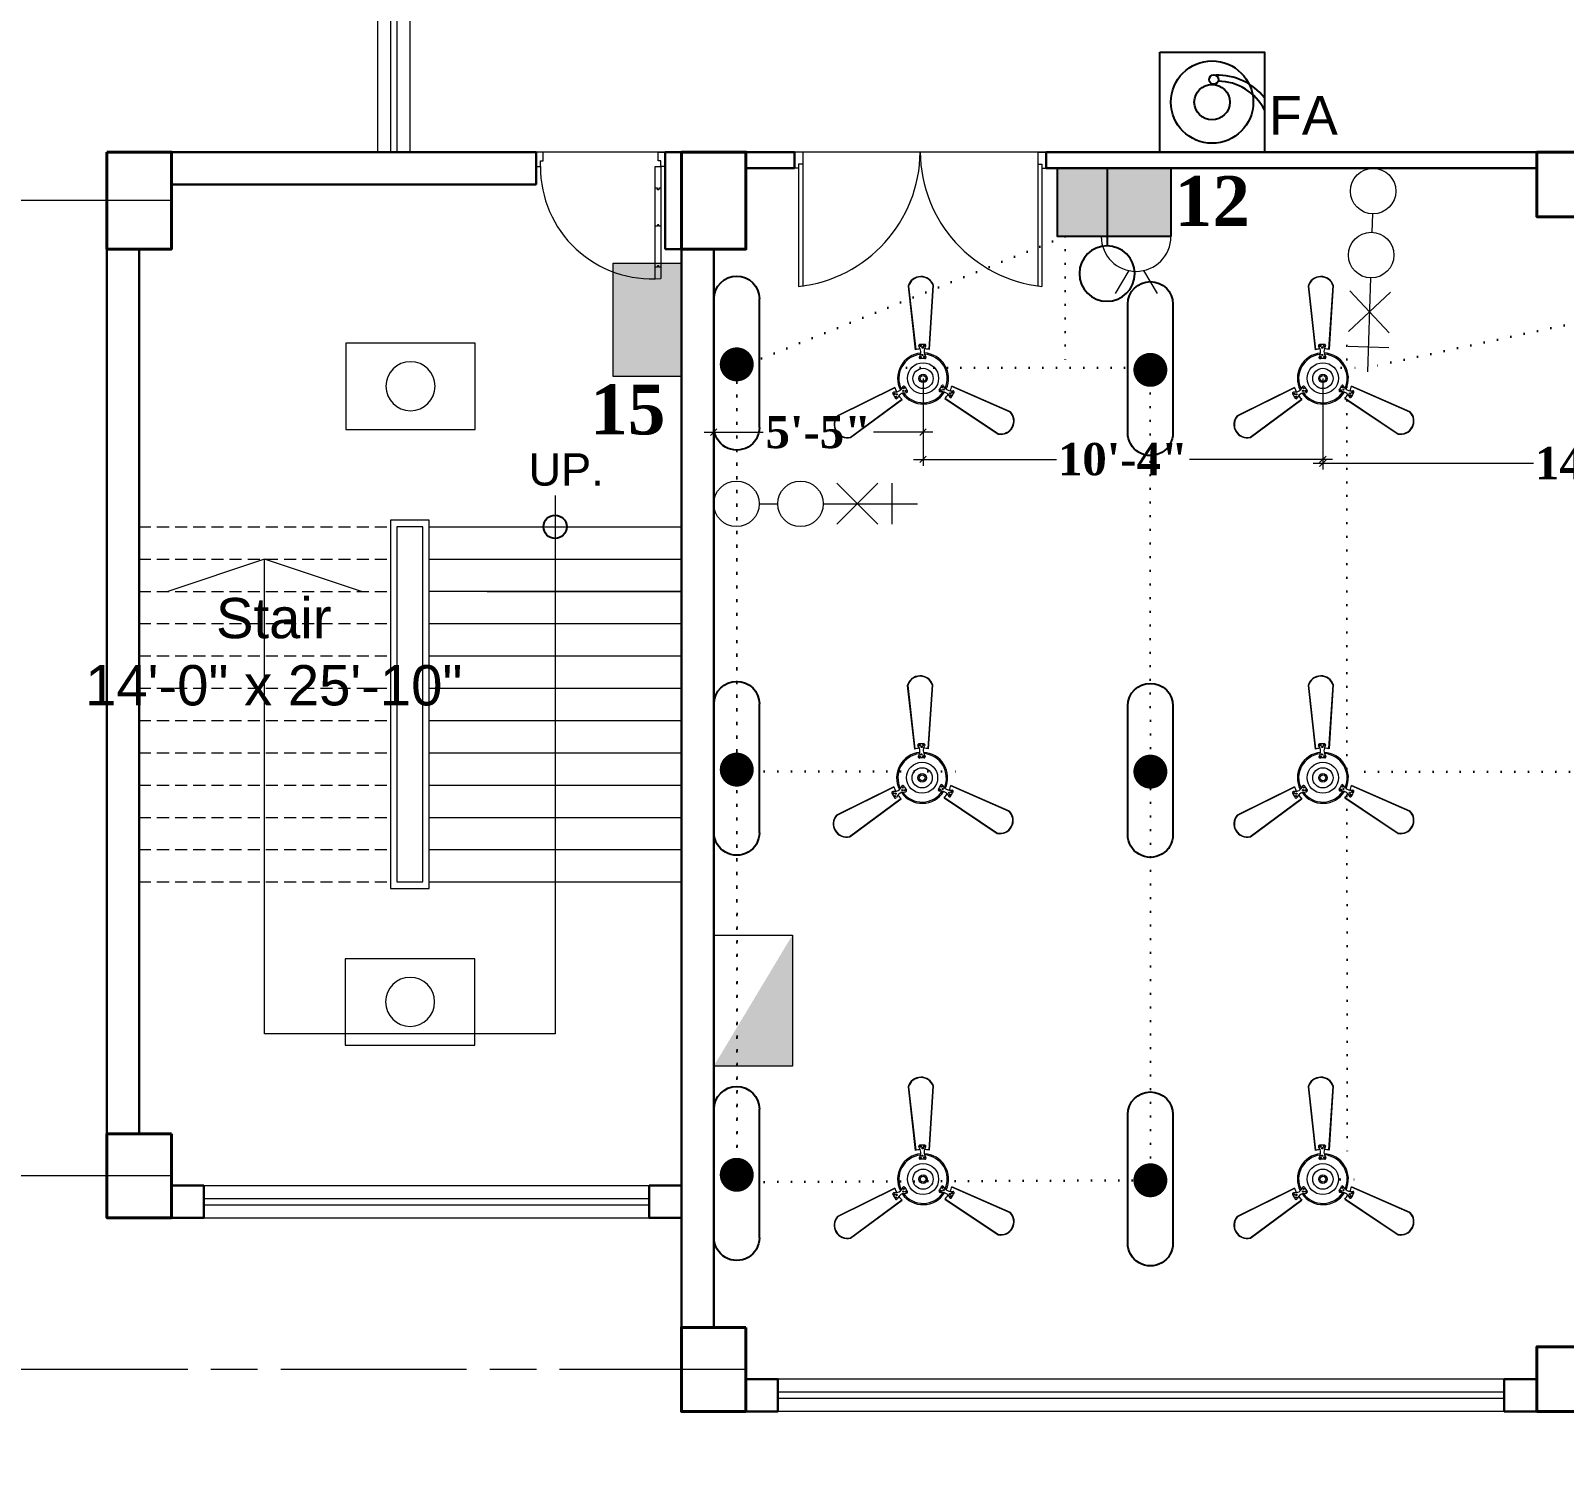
# Model space of a CAD drawing. Header units: inches. Extents: x -12 to 20935469, y -1604 to 24729220.
# Drawn here: x 20824020.3 to 20824495.4, y 24647415.9 to 24647863.6 of the extents above; entities that cross this region are included whole.
import ezdxf

# ---------------------------------------------------------------- set-up
doc = ezdxf.new("R2010")
doc.units = ezdxf.units.IN
doc.header["$LTSCALE"] = 0.03
doc.header["$MEASUREMENT"] = 0
doc.header["$PDMODE"] = 32
doc.header["$PDSIZE"] = 15
for name, pattern in [('ACAD_ISO02W100', [15, 12, -3]), ('ACAD_ISO08W100', [36, 24, -3, 6, -3]), ('DASHED2', [0.375, 0.25, -0.125]), ('DOT', [0.25, 0, -0.25])]:
    doc.linetypes.add(name, pattern=pattern)
for name, color, linetype, lineweight in [('0-elect.fixture-3 fan', 200, 'Continuous', 20), ('2', 7, 'Continuous', 9), ('CL BOX', 90, 'ACAD_ISO02W100', 0), ('column', 1, 'Continuous', 40), ('Dimiention', 75, 'Continuous', 18), ('Door', 7, 'Continuous', 18), ('E-CF', 4, 'Continuous', 30), ('Gas', 21, 'Continuous', 5), ('Grid Line', 252, 'Continuous', 18), ('line', 7, 'Continuous', 9), ('Main Wall', 7, 'Continuous', 30), ('RAIL', 23, 'Continuous', 13), ('STAIR', 46, 'Continuous', 15), ('wind.', 150, 'Continuous', 20)]:
    doc.layers.add(name, color=color, linetype=linetype, lineweight=lineweight)
for name, color, linetype in [('DIM TEXT 2025', 7, 'Continuous'), ('fire alarm', 10, 'Continuous'), ('H', 154, 'Continuous'), ('QP TEX', 7, 'Continuous'), ('SB TEXT', 215, 'DOT'), ('TEXT', 7, 'Continuous'), ('w', 188, 'DOT')]:
    doc.layers.add(name, color=color, linetype=linetype)
doc.styles.add('2', font='swisscl.ttf')
doc.styles.add('RomanS', font='arial.ttf', dxfattribs={"height": 12})
doc.styles.get("Standard").update_dxf_attribs({"font": 'timesbd.ttf'})
doc.dimstyles.new('arch grid', dxfattribs={"dimtxt": 250, "dimasz": 100, "dimexe": 10, "dimexo": 10, "dimgap": 0.09, "dimtad": 0, "dimdec": 0, "dimzin": 0, "dimdsep": 46, "dimtxsty": 'Standard', "dimblk": 'DOT', "dimcen": 50, "dimdle": 50, "dimclrd": 256, "dimclre": 256, "dimadec": 0, "dimazin": 0, "dimtfac": 1, "dimtdec": 0, "dimtofl": 0, "dimtmove": 0, "dimatfit": 3, "dimldrblk": 'DOT', "dimfxl": 200, "dimfxlon": 1, "dimtolj": 1, "dimtzin": 0, "dimlwd": -1, "dimlwe": -1, "dimarcsym": 1})
doc.dimstyles.new('Standard 8', dxfattribs={"dimtxt": 7, "dimasz": 2, "dimexe": 2, "dimexo": 2, "dimgap": 2, "dimtad": 0, "dimdec": 0, "dimzin": 3, "dimdsep": 46, "dimlunit": 4, "dimtxsty": 'Standard', "dimblk": 'OBLIQUE', "dimcen": 3, "dimdle": 3, "dimclrd": 256, "dimclre": 256, "dimclrt": 256, "dimadec": 0, "dimazin": 0, "dimtfac": 1, "dimtdec": 0, "dimtix": 1, "dimtofl": 0, "dimtmove": 0, "dimatfit": 0, "dimldrblk": 'OBLIQUE', "dimfxl": 1, "dimtolj": 1, "dimtzin": 0, "dimlwd": -1, "dimlwe": -1, "dimarcsym": 0})

# ---------------------------------------------------------------- blocks, each defined once
blk = doc.blocks.new('Door_45')
at = {"layer": 'Door'}
for p, q in [((1.5, 4.97), (1.5, 43.97)), ((3.5, 44.03), (3.5, 4.97)), ((1.5, 40.03), (2.25, 40.03)), ((2.25, 40.03), (2.25, 39.53)), ((2.25, 39.53), (2.75, 39.53)), ((2.75, 39.53), (2.75, 40.03)), ((2.75, 40.03), (3.5, 40.03)), ((1.5, 25.77), (2.25, 25.77)), ((2.25, 25.77), (2.25, 25.27)), ((2.25, 25.27), (2.75, 25.27)), ((2.75, 25.77), (3.5, 25.77)), ((2.75, 25.27), (2.75, 25.77)), ((1.5, 12.57), (2.25, 12.57)), ((2.25, 12.57), (2.25, 13.07)), ((2.25, 13.07), (2.75, 13.07)), ((2.75, 13.07), (2.75, 12.57)), ((2.75, 12.57), (3.5, 12.57)), ((0, -0.03), (0, 4.97)), ((0, 4.97), (1.5, 4.97)), ((3.5, 4.97), (1.5, 4.97)), ((1.5, 4.97), (1.5, 2.97)), ((1.5, 2.97), (2.5, 2.97)), ((2.5, 2.97), (2.5, -0.03)), ((42.5, 3), (42.5, -0.03)), ((43.5, 3), (42.5, 3)), ((45, 5), (43.5, 5)), ((43.5, 5), (43.5, 3)), ((45, -0.03), (45, 5)), ((2.5, -0.03), (0, -0.03)), ((42.5, -0.03), (45, -0.03))]:
    blk.add_line(p, q, dxfattribs=at)
blk.add_arc((4.66, 5.26), 38.84, 359.6233, 94.6685, dxfattribs=at)
blk = doc.blocks.new('GGGFGFG')
at = {"layer": 'line', "color": 4, "ltscale": 50}
for p, q in [((7356688.2, 3293208.1), (7357003, 3293208.1)), ((7356688.2, 3292998.4), (7356688.2, 3293208.1)), ((7357003, 3293208.1), (7357003, 3292998.4)), ((7357003, 3292998.4), (7356688.2, 3292998.4))]:
    blk.add_line(p, q, dxfattribs=at)
blk.add_circle((7356845.6, 3293103.2), 59.6, dxfattribs=at)
blk = doc.blocks.new('JUJUJUKIII')
at = {"layer": 'H', "ltscale": 50, "true_color": 0x999999, "transparency": 33554556}
h = blk.add_hatch(color=253, dxfattribs=at)
h.dxf.hatch_style = 1
h.paths.add_polyline_path([(7363219.9, 3291034.2), (7363425.7, 3291034.2), (7363425.7, 3291376.7), (7363219.9, 3291376.7)])
at = {"layer": 'Dimiention', "color": 4, "ltscale": 50}
blk.add_lwpolyline([(7363219.9, 3291034.2), (7363425.7, 3291034.2), (7363425.7, 3291376.7), (7363219.9, 3291376.7)], close=True, dxfattribs=at)
blk = doc.blocks.new('E-CF')
at = {"layer": '0-elect.fixture-3 fan', "color": 230, "linetype": 'ByBlock', "lineweight": 13, "ltscale": 5}
for p, q in [((-1.45, 6.53), (-2.38, 20.87)), ((-1.35, 6.55), (-2.29, 20.85)), ((3.24, 20.73), (1.65, 6.48)), ((3.34, 20.73), (1.74, 6.45)), ((-19.63, -7.46), (-6.46, -1.71)), ((-19.57, -7.54), (-6.43, -1.8)), ((6.34, -2.1), (19.2, -8.44)), ((6.37, -2.01), (19.25, -8.36)), ((-4.99, -4.44), (-16.92, -12.4)), ((-4.93, -4.51), (-16.88, -12.49)), ((16.28, -13.26), (4.71, -4.73)), ((16.32, -13.17), (4.78, -4.66))]:
    blk.add_line(p, q, dxfattribs=at)
at = {"layer": '0-elect.fixture-3 fan', "color": 232, "linetype": 'ByBlock', "lineweight": 13, "ltscale": 5}
for p, q in [((-0.33, 6.68), (-0.62, 7.28)), ((-0.29, 7.46), (-0.15, 7.2)), ((-0.02, 6.87), (0.23, 7.01)), ((0.48, 7.43), (0.62, 7.18)), ((0.63, 6.66), (0.96, 7.25)), ((-0.35, 5.43), (-0.66, 4.81)), ((-0.35, 4.97), (-0.22, 4.72)), ((0.04, 5.2), (0.29, 5.33)), ((0.42, 4.9), (0.56, 4.65)), ((0.6, 5.41), (0.87, 4.78)), ((-6.08, -2.77), (-6.75, -2.79)), ((-6.68, -3.29), (-6.53, -3.05)), ((-5.94, -3.44), (-6.18, -3.29)), ((-4.99, -2.18), (-4.57, -1.62)), ((-4.52, -2.55), (-4.76, -2.41)), ((-4.53, -3.01), (-3.84, -2.97)), ((-4.46, -2.08), (-4.31, -1.83)), ((-4.13, -2.78), (-3.98, -2.54)), ((4.38, -3.22), (3.69, -3.14)), ((4.03, -2.81), (3.74, -2.8)), ((4.47, -2.17), (4.18, -2.17)), ((4.47, -2.63), (4.47, -2.91)), ((4.87, -2.41), (4.49, -1.83)), ((5.94, -3.05), (6.61, -3.1)), ((5.95, -3.42), (5.94, -3.7)), ((-6.31, -3.97), (-6.16, -3.73)), ((-5.62, -3.61), (-6, -4.17)), ((5.44, -3.87), (5.79, -4.45)), ((6.19, -4.13), (5.9, -4.12)), ((6.6, -3.47), (6.31, -3.46))]:
    blk.add_line(p, q, dxfattribs=at)
at = {"layer": '0-elect.fixture-3 fan', "color": 5, "lineweight": 13}
blk.add_line((0, 0), (0, 0), dxfattribs=at)
at = {"layer": '0-elect.fixture-3 fan', "color": 230, "linetype": 'ByBlock', "lineweight": 13, "ltscale": 5, "extrusion": (0, 0, -1)}
for centre, major_axis, start_param, end_param in [((0.46, 19.91), (-2.12, 2.12), 5.823867, 8.359631), ((0.46, 19.91), (-2.05, 2.05), 5.830329, 8.353169), ((0, 0), (-4.05, 4.05), 5.068563, 7.021343), ((0, 0), (-3.85, 3.85), 5.085186, 7.003917), ((0, 0), (4.72, 4.72), -1.003222, -0.833722), ((0, 0), (-4.05, 4.05), 0.879773, 2.832553), ((0, 0), (-3.85, 3.85), 0.896396, 2.815126), ((0, 0), (4.72, 4.72), -0.690743, -0.521244), ((0, 0), (-4.72, 4.72), 5.068843, 5.238343), ((0, 0), (4.05, 4.05), 1.403372, 3.356151), ((0, 0), (-3.85, 3.85), 2.990791, 4.909522), ((0, 0), (-4.72, 4.72), 2.66197, 2.831469), ((0, 0), (4.72, 4.72), 3.185569, 3.355068), ((0, 0), (4.72, 4.72), 1.403652, 1.573151), ((-17.47, -9.55), (-2.12, 2.12), 3.729471, 6.265236), ((-17.47, -9.55), (-2.05, 2.05), 3.735934, 6.258773), ((17, -10.35), (-2.12, 2.12), 1.635076, 4.170841), ((17, -10.35), (2.05, 2.05), 0.070743, 2.593582)]:
    blk.add_ellipse(centre, major_axis=major_axis, ratio=1, start_param=start_param, end_param=end_param, dxfattribs=at)
at = {"layer": '0-elect.fixture-3 fan', "color": 232, "linetype": 'ByBlock', "lineweight": 13, "ltscale": 5, "extrusion": (0, 0, -1)}
for centre, major_axis, start_param, end_param in [((-0.41, 7.39), (-0.169, 0.169), 5.038692, 7.013305), ((0, 0), (5.4, 5.4), -0.840677, -0.683789), ((-0.22, 7.33), (0.101, 0.101), 3.926991, 10.210176), ((0.11, 6.94), (0.101, 0.101), 3.926991, 10.210176), ((0.55, 7.31), (0.101, 0.101), 3.926991, 10.210176), ((0.75, 7.36), (-0.169, 0.169), 0.887007, 2.86162), ((-0.44, 4.71), (0.169, 0.169), 2.26283, 4.381754), ((-0.28, 4.84), (0.101, 0.101), 3.926991, 10.210176), ((0, 0), (3.17, 3.17), -0.878763, -0.645703), ((-2.18, 6.1), (-1.37, 1.37), 2.052913, 2.705807), ((0.17, 5.27), (0.101, 0.101), 3.926991, 10.210176), ((0.49, 4.78), (0.101, 0.101), 3.926991, 10.210176), ((2.58, 5.99), (1.46, 1.46), 3.643048, 4.257264), ((0.66, 4.68), (0.169, 0.169), 0.376965, 2.49589), ((-6.75, -3.02), (0.169, 0.169), 3.505001, 5.479614), ((0, 0), (-5.4, 5.4), 4.91891, 5.075797), ((-6.6, -3.17), (0.101, 0.101), 3.926991, 10.210176), ((-6.06, -3.36), (0.101, 0.101), 3.926991, 10.210176), ((-6.47, -0.75), (1.46, 1.46), 1.548653, 2.162869), ((-4.19, -4.93), (-1.37, 1.37), 6.241703, 6.894597), ((-4.64, -2.48), (-0.101, 0.101), 5.497787, 11.780972), ((-4.38, -1.76), (-0.169, 0.169), 6.136552, 8.255476), ((-4.38, -1.96), (-0.101, 0.101), 5.497787, 11.780972), ((-4.05, -2.66), (0.101, 0.101), 3.926991, 10.210176), ((0, 0), (-3.17, 3.17), 4.880824, 5.113884), ((-3.86, -2.73), (0.169, 0.169), 0.168435, 2.287359), ((3.72, -2.9), (0.169, 0.169), 2.471361, 4.590285), ((0, 0), (-3.17, 3.17), 2.786429, 3.019489), ((3.89, -2.81), (0.101, 0.101), 3.926991, 10.210176), ((4.29, -1.97), (-0.169, 0.169), 5.928021, 8.046946), ((4.33, -2.17), (0.101, 0.101), 3.926991, 10.210176), ((4.47, -2.77), (0.101, 0.101), 3.926991, 10.210176), ((3.89, -5.22), (-1.46, 1.46), 1.025054, 1.63927), ((6.36, -1.16), (1.37, 1.37), 2.576511, 3.229406), ((5.95, -3.56), (-0.101, 0.101), 5.497787, 11.780972), ((0, 0), (-5.4, 5.4), 2.824515, 2.981402), ((6.45, -3.47), (-0.101, 0.101), 5.497787, 11.780972), ((6.6, -3.33), (-0.169, 0.169), 0.849902, 2.824515), ((-6.19, -4.04), (0.169, 0.169), 1.373501, 3.348114), ((-6.24, -3.85), (0.101, 0.101), 3.926991, 10.210176), ((6, -4.32), (-0.169, 0.169), 2.981402, 4.956015), ((6.05, -4.13), (0.101, 0.101), 3.926991, 10.210176)]:
    blk.add_ellipse(centre, major_axis=major_axis, ratio=1, start_param=start_param, end_param=end_param, dxfattribs=at)
at = {"layer": '0-elect.fixture-3 fan', "linetype": 'ByBlock', "lineweight": 13, "ltscale": 5, "extrusion": (0, 0, -1)}
blk.add_ellipse((0.01, 0.03), major_axis=(-2.47, 2.47), ratio=1, start_param=5.497787, end_param=11.780972, dxfattribs=at)
at = {"layer": '0-elect.fixture-3 fan', "color": 200, "linetype": 'ByBlock', "lineweight": 13, "ltscale": 5, "extrusion": (0, 0, -1)}
blk.add_ellipse((0, 0), major_axis=(-1.61, 1.61), ratio=1, start_param=5.497787, end_param=11.780972, dxfattribs=at)
at = {"layer": '0-elect.fixture-3 fan', "color": 190, "linetype": 'ByBlock', "lineweight": 13, "ltscale": 5, "extrusion": (0, 0, -1)}
for major_axis, start_param, end_param in [((0.666, 0.666), 3.926991, 10.210176), ((-0.461, 0.461), 5.497787, 11.780972)]:
    blk.add_ellipse((0, 0), major_axis=major_axis, ratio=1, start_param=start_param, end_param=end_param, dxfattribs=at)
blk = doc.blocks.new('_Oblique')
at = {"color": 0, "linetype": 'ByBlock', "lineweight": -2}
blk.add_line((-0.5, -0.5), (0.5, 0.5), dxfattribs=at)
blk = doc.blocks.new('*D292')
at = {"layer": 'Defpoints', "color": 0, "transparency": 16777216}
for p in [(20824231.87, 24647755.93), (20824296.72, 24647755.93), (20824231.87, 24647739.28)]:
    blk.add_point(p, dxfattribs=at)
at = {"layer": 'DIM TEXT 2025', "lineweight": 0, "transparency": 16777216}
for p, q in [((20824231.87, 24647755.93), (20824231.87, 24647737.28)), ((20824296.72, 24647755.93), (20824296.72, 24647737.28)), ((20824228.87, 24647739.28), (20824247.18, 24647739.28)), ((20824299.72, 24647739.28), (20824281.41, 24647739.28))]:
    blk.add_line(p, q, dxfattribs=at)
at = {"layer": 'DIM TEXT 2025', "lineweight": 0, "transparency": 16777216, "xscale": 2, "yscale": 2, "zscale": 2, "rotation": 180}
blk.add_blockref('_Oblique', (20824231.87, 24647739.28), dxfattribs=at)
at = {"layer": 'DIM TEXT 2025', "lineweight": 0, "transparency": 16777216, "xscale": 2, "yscale": 2, "zscale": 2}
blk.add_blockref('_Oblique', (20824296.72, 24647739.28), dxfattribs=at)
at = {"layer": 'DIM TEXT 2025', "lineweight": 0, "transparency": 16777216, "insert": (20824264.29, 24647739.28), "char_height": 10, "attachment_point": 5}
blk.add_mtext('\\A1;5\'-5"', dxfattribs=at)
blk = doc.blocks.new('*D308')
at = {"layer": 'Defpoints', "color": 0, "transparency": 16777216}
for p in [(20824296.72, 24647755.93), (20824420.57, 24647755.93), (20824420.57, 24647730.88)]:
    blk.add_point(p, dxfattribs=at)
at = {"layer": 'DIM TEXT 2025', "lineweight": 0, "transparency": 16777216}
for p, q in [((20824296.72, 24647755.93), (20824296.72, 24647728.88)), ((20824420.57, 24647755.93), (20824420.57, 24647728.88)), ((20824293.72, 24647730.88), (20824338.07, 24647730.88)), ((20824423.57, 24647730.88), (20824379.22, 24647730.88))]:
    blk.add_line(p, q, dxfattribs=at)
at = {"layer": 'DIM TEXT 2025', "lineweight": 0, "transparency": 16777216, "xscale": 2, "yscale": 2, "zscale": 2, "rotation": 180}
blk.add_blockref('_Oblique', (20824296.72, 24647730.88), dxfattribs=at)
at = {"layer": 'DIM TEXT 2025', "lineweight": 0, "transparency": 16777216, "xscale": 2, "yscale": 2, "zscale": 2}
blk.add_blockref('_Oblique', (20824420.57, 24647730.88), dxfattribs=at)
at = {"layer": 'DIM TEXT 2025', "lineweight": 0, "transparency": 16777216, "insert": (20824358.65, 24647730.88), "char_height": 10, "attachment_point": 5}
blk.add_mtext('\\A1;10\'-4"', dxfattribs=at)
blk = doc.blocks.new('*D309')
at = {"layer": 'Defpoints', "color": 0, "transparency": 16777216}
for p in [(20824420.57, 24647755.93), (20824592.22, 24647755.93), (20824592.22, 24647729.71)]:
    blk.add_point(p, dxfattribs=at)
at = {"layer": 'DIM TEXT 2025', "lineweight": 0, "transparency": 16777216}
for p, q in [((20824420.57, 24647755.93), (20824420.57, 24647727.71)), ((20824592.22, 24647755.93), (20824592.22, 24647727.71)), ((20824417.57, 24647729.71), (20824485.82, 24647729.71)), ((20824595.22, 24647729.71), (20824526.97, 24647729.71))]:
    blk.add_line(p, q, dxfattribs=at)
at = {"layer": 'DIM TEXT 2025', "lineweight": 0, "transparency": 16777216, "xscale": 2, "yscale": 2, "zscale": 2, "rotation": 180}
blk.add_blockref('_Oblique', (20824420.57, 24647729.71), dxfattribs=at)
at = {"layer": 'DIM TEXT 2025', "lineweight": 0, "transparency": 16777216, "xscale": 2, "yscale": 2, "zscale": 2}
blk.add_blockref('_Oblique', (20824592.22, 24647729.71), dxfattribs=at)
at = {"layer": 'DIM TEXT 2025', "lineweight": 0, "transparency": 16777216, "insert": (20824506.4, 24647729.71), "char_height": 10, "attachment_point": 5}
blk.add_mtext('\\A1;14\'-4"', dxfattribs=at)
blk = doc.blocks.new('U7TYT')
at = {"layer": 'Dimiention', "ltscale": 50, "transparency": 33554590}
h = blk.add_hatch(color=253, dxfattribs=at)
h.dxf.hatch_style = 1
h.paths.add_polyline_path([(7347319.5, 3290479.6), (7346977, 3290273.9), (7347319.5, 3290273.9)])
at = {"layer": 'Dimiention', "color": 4, "ltscale": 50}
blk.add_lwpolyline([(7347319.5, 3290273.9), (7347319.5, 3290479.6), (7346977, 3290479.6), (7346977, 3290273.9)], close=True, dxfattribs=at)
blk = doc.blocks.new('gy')
at = {"layer": 'Dimiention', "color": 18, "ltscale": 50, "true_color": 0x000000}
for p, q in [((3543686.26, 5183217.13), (3543686.26, 5183211.14)), ((3543688.4, 5183217.13), (3543694.39, 5183211.14)), ((3543694.39, 5183217.13), (3543688.4, 5183211.14)), ((3543696.38, 5183214.14), (3543682.58, 5183214.14)), ((3543705.77, 5183214.14), (3543703.06, 5183214.14))]:
    blk.add_line(p, q, dxfattribs=at)
for centre in [(3543699.72, 5183214.14), (3543709.11, 5183214.14)]:
    blk.add_circle(centre, 3.34, dxfattribs=at)
blk = doc.blocks.new('FDDF')
at = {"layer": 'line', "color": 6, "linetype": 'Continuous', "lineweight": 25, "ltscale": 50}
for p, q in [((7351582.6, 3307777.3), (7351582.6, 3307351.8)), ((7351732.3, 3307777.3), (7351732.3, 3307351.8))]:
    blk.add_line(p, q, dxfattribs=at)
at = {"layer": 'line', "color": 6, "linetype": 'Continuous', "lineweight": 40, "ltscale": 50, "const_width": 56.1}
blk.add_lwpolyline([(7351657.4, 3307596.9, 1), (7351657.4, 3307540.8, 1)], format="xyb", close=True, dxfattribs=at)
at = {"layer": 'line', "color": 6, "linetype": 'Continuous', "lineweight": 25, "ltscale": 50}
for centre, start, end in [((7351657.4, 3307777.3), 0, 180), ((7351657.4, 3307351.8), 180, 0)]:
    blk.add_arc(centre, 74.8, start, end, dxfattribs=at)
blk = doc.blocks.new('bulb')
at = {"layer": 'line', "color": 4, "lineweight": 25, "ltscale": 50}
for p, q in [((20823168.7, 24658803.9), (20823168.7, 24658777.61)), ((20823168.7, 24658790.76), (20823209.88, 24658790.76))]:
    blk.add_line(p, q, dxfattribs=at)
blk.add_circle((20823224.56, 24658790.76), 14.68, dxfattribs=at)
blk = doc.blocks.new('fgftrfteter')
at = {"layer": 'Dimiention', "color": 4, "ltscale": 50}
for p, q in [((4580894.6, 2288122.5), (4580807.5, 2288269.4)), ((4580988.8, 2288122.5), (4581075.8, 2288269.4)), ((4580719.7, 2287905.6), (4581163.6, 2287905.6))]:
    blk.add_line(p, q, dxfattribs=at)
blk.add_arc((4580941.7, 2287905.6), 221.9, 0, 180, dxfattribs=at)
blk = doc.blocks.new('2PIN')
at = {"layer": 'H', "true_color": 0x000000, "transparency": 33554567}
h = blk.add_hatch(color=18, dxfattribs=at)
h.dxf.hatch_style = 1
h.paths.add_polyline_path([(20823026.99, 24658981.16), (20822972.29, 24658981.16), (20822972.29, 24658948.3), (20823026.99, 24658948.3)])
blk.add_lwpolyline([(20822972.29, 24658981.16), (20823026.99, 24658981.16), (20823026.99, 24658948.3), (20822972.29, 24658948.3)], close=True)
at = {"layer": '2', "color": 6, "lineweight": 25, "transparency": 33554648, "xscale": 0.07559514081214198, "yscale": 0.07559514081214198, "zscale": 0.07559514081214198}
blk.add_blockref('fgftrfteter', (20476692.14, 24486026.62), dxfattribs=at)
blk = doc.blocks.new('GRID')
at = {"layer": 'Grid Line', "color": 252, "linetype": 'ACAD_ISO08W100', "lineweight": 9, "ltscale": 80, "true_color": 0x939598}
for p, q in [((20820154.14, 24638861.47), (20819943.28, 24638861.47)), ((20820154.28, 24638559.44), (20819943.28, 24638559.44)), ((20820332.25, 24638499.48), (20819943.28, 24638499.48))]:
    blk.add_line(p, q, dxfattribs=at)
blk = doc.blocks.new('fire alrm')
at = {"layer": 'fire alarm'}
blk.add_lwpolyline([(20824372.37, 24663295.02), (20824404.8, 24663295.02), (20824404.8, 24663264.04), (20824372.37, 24663264.04)], close=True, dxfattribs=at)
at = {"layer": 'fire alarm', "ltscale": 50}
for centre, radius in [((20824388.59, 24663279.53), 12.75), ((20824388.58, 24663279.53), 5.49)]:
    blk.add_circle(centre, radius, dxfattribs=at)
at = {"layer": 'fire alarm'}
blk.add_circle((20824389.11, 24663286.53), 1.46, dxfattribs=at)
for centre, radius, start, end in [((20824390.38, 24663269.56), 18.31, 38.0837, 92.1028), ((20824390.4, 24663269.89), 16.11, 26.6159, 89.7)]:
    blk.add_arc(centre, radius, start, end, dxfattribs=at)
at = {"insert": (20824406.14, 24663281.42), "char_height": 12, "attachment_point": 1, "style": 'RomanS'}
blk.add_mtext_dynamic_manual_height_columns('FA', width=21.6697, gutter_width=60, heights=[0], dxfattribs=at)
blk = doc.blocks.new('*D363')
at = {"ltscale": 50, "transparency": 16777216}
for p, q in [((3479.24, 24649574.13), (3479.24, 24649400.75)), ((3479.42, 24649524.13), (3469.24, 24649524.13)), ((3479.42, 24649400.75), (3469.24, 24649400.75)), ((3479.24, 24649400.75), (3479.24, 8350.74))]:
    blk.add_line(p, q, dxfattribs=at)
at = {"layer": 'Defpoints', "color": 0, "ltscale": 50, "transparency": 16777216}
for p in [(20846678.15, 24649524.13), (3479.24, 24649400.75), (20846678.15, 24649400.75)]:
    blk.add_point(p, dxfattribs=at)
at = {"ltscale": 50, "transparency": 16777216, "xscale": 100, "yscale": 100, "zscale": 100}
for p, rotation in [((3479.24, 24649524.13), 90), ((3479.24, 24649400.75), 270)]:
    blk.add_blockref('_Oblique', p, dxfattribs=dict(at, rotation=rotation))
at = {"color": 0, "ltscale": 50, "transparency": 16777216, "insert": (3479.24, 3397.61), "char_height": 250, "attachment_point": 5, "rotation": 90}
blk.add_mtext('\\A1;{\\H8.57143x;300mm}', dxfattribs=at)
blk = doc.blocks.new('_Dot')
at = {"color": 0, "linetype": 'ByBlock', "lineweight": -2}
blk.add_line((-0.5, 0), (-1, 0), dxfattribs=at)
at = {"color": 0, "linetype": 'ByBlock', "const_width": 0.5}
blk.add_lwpolyline([(-0.25, 0, 1), (0.25, 0, 1)], format="xyb", close=True, dxfattribs=at)

msp = doc.modelspace()

# ---------------------------------------------------------------- linework, layer by layer
msp.add_circle((20824182.74, 24647710), 3.61)
at = {"layer": 'column', "lineweight": 40, "ltscale": 20}
for points in [[(20824043.9, 24647826.02), (20824063.9, 24647826.02), (20824063.9, 24647796.02), (20824043.9, 24647796.02)], [(20824221.87, 24647826.02), (20824241.87, 24647826.02), (20824241.87, 24647796.02), (20824221.87, 24647796.02)], [(20824486.87, 24647826.02), (20824486.87, 24647806.02), (20824516.87, 24647806.02), (20824516.87, 24647826.02)], [(20824063.9, 24647521.99), (20824043.9, 24647521.99), (20824043.9, 24647495.99), (20824063.9, 24647495.99)], [(20824241.87, 24647462.03), (20824221.87, 24647462.03), (20824221.87, 24647436.03), (20824241.87, 24647436.03)], [(20824516.87, 24647436.03), (20824516.87, 24647456.03), (20824486.87, 24647456.03), (20824486.87, 24647436.03)]]:
    msp.add_lwpolyline(points, close=True, dxfattribs=at)
at = {"layer": 'Door'}
for p, q in [((20824259.45, 24647826.02), (20824256.85, 24647826.02)), ((20824259.45, 24647826.02), (20824259.45, 24647784.45)), ((20824332.25, 24647826.02), (20824332.25, 24647784.45)), ((20824332.25, 24647826.02), (20824334.85, 24647826.02)), ((20824258.15, 24647822.31), (20824258.15, 24647784.42)), ((20824259.45, 24647822.31), (20824258.15, 24647822.31)), ((20824332.25, 24647822.31), (20824333.55, 24647822.31)), ((20824333.55, 24647822.31), (20824333.55, 24647784.42)), ((20824258.15, 24647821.01), (20824256.85, 24647821.01)), ((20824333.55, 24647821.01), (20824334.85, 24647821.01))]:
    msp.add_line(p, q, dxfattribs=at)
for centre, start, end in [((20824253.56, 24647826.46), 276.2217, 359.4094), ((20824338.13, 24647826.46), 180.5906, 263.7783)]:
    msp.add_arc(centre, 42.28, start, end, dxfattribs=at)
at = {"layer": 'Gas', "color": 0, "lineweight": 5}
for points in [[(20824143.75, 24647712), (20824131.75, 24647712), (20824131.75, 24647598), (20824143.75, 24647598)], [(20824141.75, 24647710), (20824133.75, 24647710), (20824133.75, 24647600), (20824141.75, 24647600)]]:
    msp.add_lwpolyline(points, close=True, dxfattribs=at)
at = {"layer": 'Main Wall', "lineweight": 30}
for p, q in [((20824176.87, 24647826.02), (20824063.9, 24647826.02)), ((20824176.87, 24647826.02), (20824176.87, 24647816.02)), ((20824221.87, 24647826), (20824216.87, 24647826)), ((20824216.87, 24647826), (20824216.87, 24647796.02)), ((20824231.87, 24647826), (20824221.87, 24647826)), ((20824241.87, 24647826.02), (20824256.85, 24647826.02)), ((20824256.85, 24647821.02), (20824256.85, 24647826.02)), ((20824334.85, 24647826.02), (20824486.87, 24647826.02)), ((20824334.85, 24647821.02), (20824334.85, 24647826.02)), ((20824256.85, 24647821.02), (20824241.87, 24647821.02)), ((20824486.87, 24647821.01), (20824334.85, 24647821.02)), ((20824176.87, 24647816.02), (20824063.9, 24647816.02)), ((20824043.9, 24647796.02), (20824043.9, 24647521.99)), ((20824053.9, 24647796.02), (20824053.9, 24647521.99)), ((20824216.87, 24647796.02), (20824221.87, 24647796.02)), ((20824221.87, 24647462.03), (20824221.87, 24647796.03)), ((20824231.87, 24647462.03), (20824231.87, 24647796.03))]:
    msp.add_line(p, q, dxfattribs=at)
at = {"layer": 'Main Wall'}
for points in [[(20824063.9, 24647505.99), (20824073.9, 24647505.99), (20824073.9, 24647496), (20824063.9, 24647496)], [(20824211.87, 24647505.99), (20824221.87, 24647505.99), (20824221.87, 24647496), (20824211.87, 24647496)]]:
    msp.add_lwpolyline(points, close=True, dxfattribs=at)
at = {"layer": 'Main Wall', "lineweight": 30}
for points in [[(20824241.75, 24647436.03), (20824251.75, 24647436.03), (20824251.75, 24647446.03), (20824241.75, 24647446.03)], [(20824486.75, 24647436.03), (20824476.75, 24647436.03), (20824476.75, 24647446.03), (20824486.75, 24647446.03)]]:
    msp.add_lwpolyline(points, dxfattribs=at)
at = {"layer": 'RAIL', "lineweight": 9}
for p, q in [((20824182.74, 24647719.73), (20824182.74, 24647553)), ((20824092.75, 24647700), (20824062.75, 24647690)), ((20824092.75, 24647553), (20824092.75, 24647700)), ((20824122.75, 24647690), (20824092.75, 24647700)), ((20824221.75, 24647690), (20824143.75, 24647690)), ((20824182.74, 24647553), (20824092.75, 24647553))]:
    msp.add_line(p, q, dxfattribs=at)
at = {"layer": 'STAIR', "color": 32, "linetype": 'DASHED2', "lineweight": 5, "ltscale": 500}
for p, q in [((20824053.78, 24647710), (20824131.75, 24647710)), ((20824053.78, 24647700), (20824131.75, 24647700)), ((20824053.78, 24647690), (20824131.75, 24647690)), ((20824053.78, 24647680), (20824131.75, 24647680)), ((20824053.78, 24647670), (20824131.75, 24647670)), ((20824053.78, 24647660), (20824131.75, 24647660)), ((20824053.78, 24647650), (20824131.75, 24647650)), ((20824053.78, 24647640), (20824131.75, 24647640)), ((20824053.78, 24647630), (20824131.75, 24647630)), ((20824053.78, 24647620), (20824131.75, 24647620)), ((20824053.78, 24647610), (20824131.75, 24647610)), ((20824053.78, 24647600), (20824131.75, 24647600))]:
    msp.add_line(p, q, dxfattribs=at)
at = {"layer": 'STAIR', "color": 32, "lineweight": 5}
for p, q in [((20824143.75, 24647710), (20824221.75, 24647710)), ((20824143.75, 24647700), (20824221.75, 24647700)), ((20824161.75, 24647690), (20824221.75, 24647690)), ((20824143.75, 24647680), (20824221.75, 24647680)), ((20824143.75, 24647670), (20824221.75, 24647670)), ((20824143.75, 24647660), (20824221.75, 24647660)), ((20824143.75, 24647650), (20824221.75, 24647650)), ((20824143.75, 24647640), (20824221.75, 24647640)), ((20824143.75, 24647630), (20824221.75, 24647630)), ((20824143.75, 24647620), (20824221.75, 24647620)), ((20824143.75, 24647610), (20824221.75, 24647610)), ((20824143.75, 24647600), (20824221.75, 24647600))]:
    msp.add_line(p, q, dxfattribs=at)
at = {"layer": 'w', "linetype": 'DOT', "lineweight": 30, "ltscale": 550, "transparency": 33554661}
for p, q in [((20824340.75, 24647799.89), (20824239.07, 24647759.06)), ((20824340.75, 24647799.89), (20824340.75, 24647759.27)), ((20824623.38, 24647799.88), (20824435.41, 24647759.49)), ((20824427.96, 24647766.01), (20824428.08, 24647514.87)), ((20824367.07, 24647759.73), (20824367.19, 24647508.59)), ((20824239.01, 24647759.27), (20824246.08, 24647759.27)), ((20824239.01, 24647759.12), (20824239.13, 24647507.98)), ((20824239.01, 24647758.75), (20824239.03, 24647510.81)), ((20824291.57, 24647759.27), (20824374.14, 24647759.27)), ((20824426.24, 24647759.27), (20824434.14, 24647759.27)), ((20824239.07, 24647634.16), (20824307.48, 24647634.16)), ((20824360.12, 24647634.16), (20824367.19, 24647634.16)), ((20824433.57, 24647634.13), (20824600.85, 24647634.13)), ((20824239.02, 24647507.02), (20824374.14, 24647507.64)), ((20824425.97, 24647507.88), (20824434.14, 24647507.92))]:
    msp.add_line(p, q, dxfattribs=at)
at = {"layer": 'wind.'}
for p, q in [((20824127.87, 24647826.16), (20824127.87, 24647946.34)), ((20824131.87, 24647826.16), (20824131.87, 24647946.34)), ((20824133.87, 24647826.16), (20824133.87, 24647946.34)), ((20824137.87, 24647826.16), (20824137.87, 24647946.34))]:
    msp.add_line(p, q, dxfattribs=at)
at = {"layer": 'wind.', "lineweight": 5}
for p, q in [((20824068.9, 24647505.99), (20824216.87, 24647505.99)), ((20824073.9, 24647501.99), (20824211.87, 24647501.99)), ((20824073.9, 24647499.99), (20824211.87, 24647499.99)), ((20824068.9, 24647496), (20824216.87, 24647496)), ((20824476.75, 24647446.03), (20824251.75, 24647446.03)), ((20824476.75, 24647442.03), (20824251.75, 24647442.03)), ((20824476.75, 24647440.03), (20824251.75, 24647440.03)), ((20824486.75, 24647440.03), (20824486.75, 24647440.03)), ((20824476.75, 24647436.03), (20824251.75, 24647436.03))]:
    msp.add_line(p, q, dxfattribs=at)
msp.add_lwpolyline([(20824137.87, 24647826.02), (20824137.87, 24647946.34), (20824959.72, 24647946.02), (20824959.72, 24648260.89), (20825139.37, 24648261.06), (20825139.37, 24647946.02), (20825973.25, 24647946.02), (20825973.25, 24647826.02), (20825262.5, 24647826.02), (20825262.5, 24647684.87), (20824959.72, 24647684.87), (20824959.72, 24647826.01)], close=True, dxfattribs=at)

# ---------------------------------------------------------------- block references
msp.add_blockref('GRID', (3909.5, 8949.55))
for name, p, xscale, yscale, zscale, rotation in [('2PIN', (34213424.22, 40502307.99), 0.6429687876420657, 0.6429687876420657, 0.6429687876420657, 179.9980866176271), ('bulb', (35219944.24, 36803384.84), -0.5837749611745885, 0.5837749611745885, 0.5837749611745884, 89.9980867973189)]:
    msp.add_blockref(name, p, dxfattribs=dict(xscale=xscale, yscale=yscale, zscale=zscale, rotation=rotation))
at = {"layer": 'CL BOX', "color": 5, "xscale": -0.127552882082143, "yscale": 0.127552882082143, "zscale": 0.127552882082143, "rotation": 359.9998993550784}
for p in [(21762524.08, 24227707.07), (21762523.95, 24227516.39)]:
    msp.add_blockref('GGGFGFG', p, dxfattribs=at)
at = {"layer": 'Dimiention', "xscale": 2.112111447955701, "yscale": 2.112111447955701, "zscale": 2.112111447955701}
for p, rotation in [((31540804.27, 16835731), 88.26847909125492), ((28308947.5, 35595243.04), 180)]:
    msp.add_blockref('gy', p, dxfattribs=dict(at, rotation=rotation))
at = {"layer": 'Door', "color": 250, "ltscale": 20, "xscale": 0.8888888888759539, "yscale": 0.8888888888759539, "zscale": 0.8888888888759539, "rotation": 180}
msp.add_blockref('Door_45', (20824216.87, 24647825.99), dxfattribs=at)
at = {"layer": 'E-CF', "xscale": -1.378879578969062, "yscale": 1.378879578969062, "zscale": 1.378879578969062}
for p in [(20824296.72, 24647755.93), (20824420.57, 24647755.93), (20824296.44, 24647632.25), (20824420.57, 24647632.25), (20824296.72, 24647507.96), (20824420.57, 24647507.96)]:
    msp.add_blockref('E-CF', p, dxfattribs=at)
at = {"layer": 'line', "color": 5, "xscale": -0.1026830631760966, "yscale": 0.1026830631760966, "zscale": 0.1026830631760966}
msp.add_blockref('JUJUJUKIII', (21580299.84, 24309823.04), dxfattribs=at)
at = {"layer": 'line', "color": 5}
for name, p, xscale, yscale, zscale, rotation in [('FDDF', (20135413.22, 24957668.47), -0.09369666655797602, 0.09369666655797602, 0.09369666655797602, 179.9999999896241), ('FDDF', (20135541.34, 24957666.77), -0.09369666655797602, 0.09369666655797602, 0.09369666655797602, 179.9999999896241), ('FDDF', (20135413.22, 24957542.96), -0.09369666655797602, 0.09369666655797602, 0.09369666655797602, 179.9999999896241), ('FDDF', (20135541.34, 24957542.34), -0.09369666655797602, 0.09369666655797602, 0.09369666655797602, 179.9999999896241), ('U7TYT', (21214296.02, 25518470.78), -0.1185378862922786, 0.1185378862922786, 0.1185378862922786, 89.99883909665918), ('FDDF', (20135413.22, 24957417.48), -0.09369666655797602, 0.09369666655797602, 0.09369666655797602, 179.9999999896241), ('FDDF', (20135541.34, 24957415.79), -0.09369666655797602, 0.09369666655797602, 0.09369666655797602, 179.9999999896241)]:
    msp.add_blockref(name, p, dxfattribs=dict(at, xscale=xscale, yscale=yscale, zscale=zscale, rotation=rotation))
at = {"layer": 'QP TEX'}
msp.add_blockref('fire alrm', (-2.34, -15438.02), dxfattribs=at)

# ---------------------------------------------------------------- texts
at = {"layer": 'SB TEXT', "char_height": 15.435, "width": 227.4581, "attachment_point": 8, "rotation": 0}
for s, insert in [('\\A1;12', (20824386.34, 24647803.17)), ('\\A1;15', (20824205.25, 24647738.38))]:
    msp.add_mtext(s, dxfattribs=dict(at, insert=insert))
at = {"layer": 'TEXT', "color": 30, "lineweight": 5, "ltscale": 20, "attachment_point": 2, "style": '2'}
for s, width, gutter_width, insert, char_height in [('{\\fArial|b0|i0|c0|p34;\\C0;UP.}', 104.7597, 0.5, (20824186.16, 24647732.74), 10), ('\\pxsm1;{\\fArial|b0|i0|c0|p34;\\C0;Stair\\P14\'-0" x 25\'-10"  }', 114.8068, 0.282, (20824095.6, 24647687.95), 12.4758)]:
    msp.add_mtext_dynamic_manual_height_columns(s, width=width, gutter_width=gutter_width, heights=[0], dxfattribs=dict(at, insert=insert, char_height=char_height))

# ---------------------------------------------------------------- dimensions: what is measured, and where the dimension line sits
at = {"ltscale": 50}
dim = msp.add_linear_dim(base=(3479.24, 24649400.75), p1=(20846678.15, 24649524.13), p2=(20846678.15, 24649400.75), angle=90, text='{\\H8.57143x;300mm}', dimstyle='arch grid', override={"dimblk1": 'Oblique', "dimblk2": 'Oblique', "dimsah": 1, "dimfxl": 0.18}, dxfattribs=at)
dim.commit()
dim.dimension.update_dxf_attribs({"geometry": '*D363', "text_midpoint": (3479.24, 3397.61), "dimtype": 160})
at = {"layer": 'DIM TEXT 2025', "lineweight": 0}
for base, p1, p2, picture, middle in [((20824231.87, 24647739.28), (20824296.72, 24647755.93), (20824231.87, 24647755.93), '*D292', (20824264.29, 24647739.28)), ((20824420.57, 24647730.88), (20824296.72, 24647755.93), (20824420.57, 24647755.93), '*D308', (20824358.65, 24647730.88)), ((20824592.22, 24647729.71), (20824420.57, 24647755.93), (20824592.22, 24647755.93), '*D309', (20824506.4, 24647729.71))]:
    dim = msp.add_linear_dim(base=base, p1=p1, p2=p2, dimstyle='Standard 8', override={"dimtxt": 10, "dimexo": 0, "dimlwd": 0, "dimlwe": 0}, dxfattribs=at)
    dim.commit()
    dim.dimension.update_dxf_attribs({"geometry": picture, "text_midpoint": middle})

doc.saveas('drawing.dxf')
